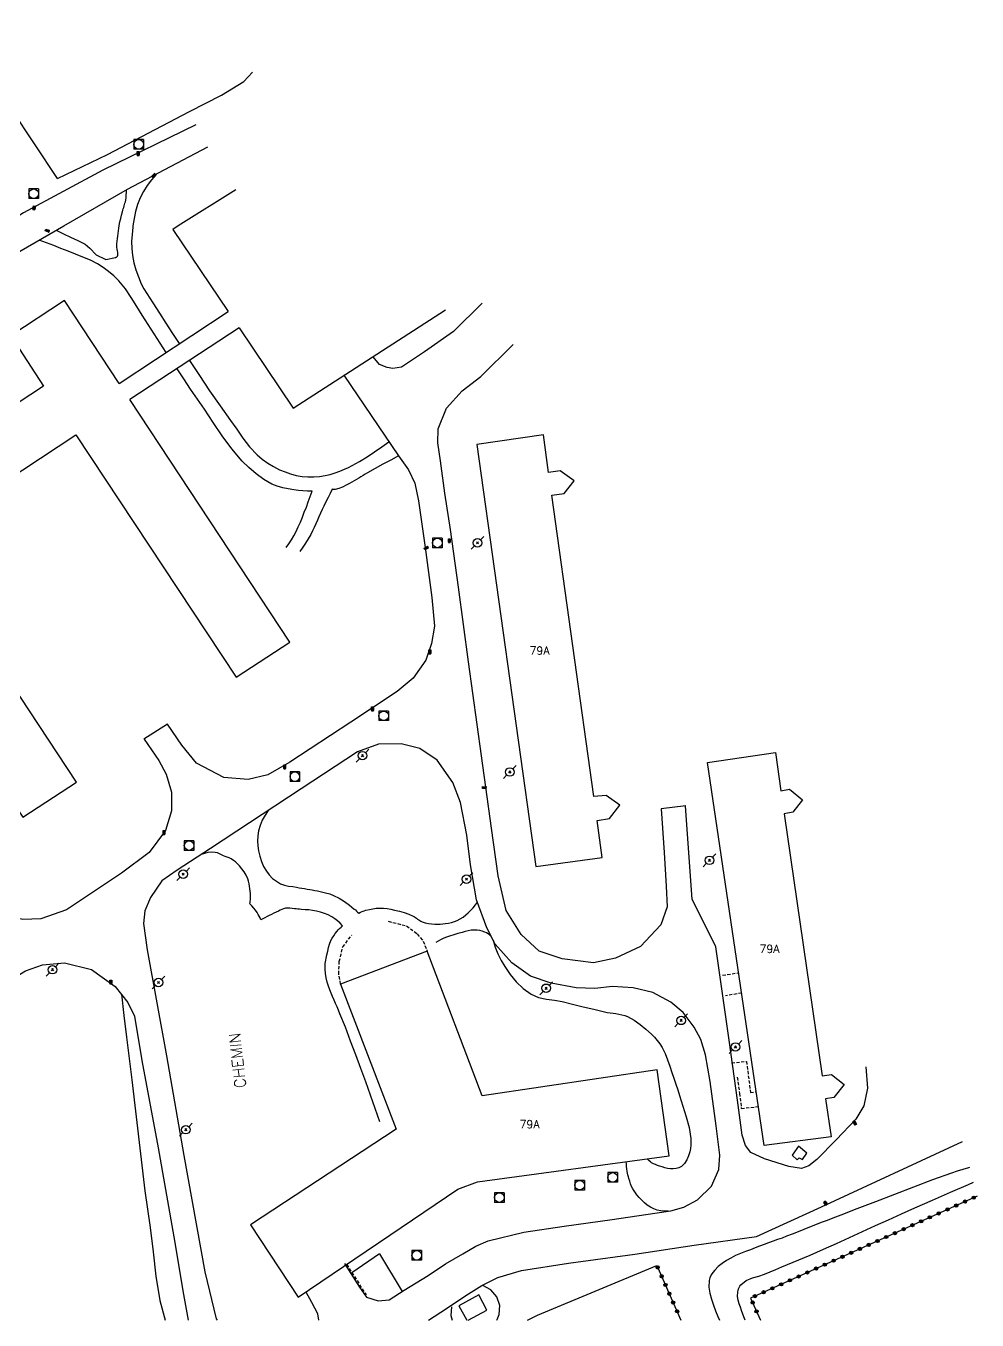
# Model space of a CAD drawing. Header units: millimetres. Extents: x 146000 to 146945, y 144000 to 145000.
# Drawn here: x 146796.8 to 146945.5, y 144000 to 144202.2 of the extents above; entities that cross this region are included whole.
import ezdxf
from ezdxf.enums import TextEntityAlignment as Align

# ---------------------------------------------------------------- set-up
doc = ezdxf.new("R2010")
doc.units = ezdxf.units.MM
doc.linetypes.add('DASHED', pattern=[0.75, 0.5, -0.25])
doc.layers.get('0').update_dxf_attribs({"linetype": 'CONTINUOUS'})
for name, color, linetype in [('W0014', 7, 'CONTINUOUS'), ('W0017', 7, 'CONTINUOUS'), ('W0101', 7, 'CONTINUOUS'), ('W0104', 1, 'CONTINUOUS'), ('W0112', 1, 'DASHED'), ('W0211', 2, 'CONTINUOUS'), ('W0214', 2, 'CONTINUOUS'), ('W0300', 7, 'CONTINUOUS'), ('W0323', 7, 'CONTINUOUS'), ('W0330', 7, 'CONTINUOUS'), ('W0333', 7, 'CONTINUOUS'), ('W0401', 7, 'CONTINUOUS'), ('W0420', 7, 'CONTINUOUS'), ('W0473', 7, 'CONTINUOUS'), ('W0989', 7, 'CONTINUOUS'), ('W0991', 7, 'CONTINUOUS')]:
    doc.layers.add(name, color=color, linetype=linetype)
doc.styles.get("Standard").update_dxf_attribs({"font": 'romans.shx', "width": 0.85})

# ---------------------------------------------------------------- blocks, each defined once
blk = doc.blocks.new('T401')
for p, q in [((-0.3, 0.3), (0, 0.3)), ((-0.3, -0.25), (-0.3, 0.3)), ((-0.3, 0.15), (0, 0.15)), ((-0.3, 0), (0, 0)), ((0, 0.3), (0, -0.25)), ((-0.3, -0.15), (0, -0.15)), ((-0.3, -0.25), (-0.3, -0.3)), ((-0.3, -0.3), (0, -0.3)), ((0, -0.3), (0, -0.25))]:
    blk.add_line(p, q)
blk = doc.blocks.new('T420')
for p, q in [((0.75, 0.75), (-0.75, 0.75)), ((-0.75, 0.75), (-0.75, -0.75)), ((0.75, 0.75), (0.75, -0.75)), ((0.75, -0.75), (-0.75, -0.75))]:
    blk.add_line(p, q)
blk.add_ellipse((0, 0), major_axis=(-0.53, 0.53), ratio=1, start_param=3.926991, end_param=10.210176)
blk = doc.blocks.new('T473')
for p, q in [((-0.166667, 0.166667), (0.166667, -0.166667)), ((-0.166667, -0.166667), (0.166667, 0.166667)), ((0.500001, 0.500001), (1.000002, 1.000002)), ((-1.000002, -1.000002), (-0.500001, -0.500001))]:
    blk.add_line(p, q)
blk.add_ellipse((0, 0), major_axis=(0.471405, 0.471405), ratio=1, start_param=5.4977871438, end_param=11.780972451)
blk = doc.blocks.new('t323o')
at = {"color": 0, "linetype": 'Continuous'}
for radius in [0.25, 0.15]:
    blk.add_circle((0, 0), radius, dxfattribs=at)

msp = doc.modelspace()

# ---------------------------------------------------------------- linework, layer by layer
at = {"layer": 'W0014'}
for points in [[(146817.2, 144179.01), (146816.46, 144178.18), (146815.8, 144177.29), (146815.22, 144176.34), (146814.72, 144175.35), (146814.3, 144174.3), (146813.99, 144173.21), (146813.75, 144172.11), (146813.57, 144171)], [(146811.43, 144171), (146811.43, 144171.01), (146811.43, 144171.03), (146811.43, 144171.04), (146811.44, 144171.05), (146811.54, 144171.59), (146811.66, 144172.12), (146811.79, 144172.65), (146811.93, 144173.18), (146811.99, 144173.41), (146812.06, 144173.63), (146812.13, 144173.85), (146812.2, 144174.08), (146812.27, 144174.3), (146812.33, 144174.52), (146812.39, 144174.75), (146812.44, 144174.98), (146812.5, 144175.39), (146812.54, 144175.8), (146812.57, 144176.21), (146812.57, 144176.62)], [(146801.56, 144170.29), (146802.7, 144169.74), (146803.83, 144169.2), (146804.97, 144168.67), (146806.11, 144168.14), (146806.83, 144167.48), (146807.84, 144166.44), (146809.32, 144165.73), (146810.83, 144166.01), (146810.85, 144166.03), (146810.88, 144166.05), (146810.91, 144166.06), (146810.94, 144166.07), (146810.97, 144166.08), (146811, 144166.09), (146811.03, 144166.1), (146811.05, 144166.11), (146811.08, 144166.14), (146811.1, 144166.17), (146811.12, 144166.2), (146811.14, 144166.23), (146811.16, 144166.26), (146811.17, 144166.29), (146811.19, 144166.33), (146811.2, 144166.36), (146811.22, 144166.54), (146811.22, 144166.72), (146811.2, 144166.89), (146811.17, 144167.07), (146811.13, 144167.24), (146811.1, 144167.41), (146811.08, 144167.58), (146811.07, 144167.75), (146811.08, 144168.16), (146811.1, 144168.57), (146811.14, 144168.98), (146811.19, 144169.38), (146811.24, 144169.79), (146811.3, 144170.19), (146811.36, 144170.6), (146811.43, 144171)], [(146813.57, 144171), (146813.56, 144170.94), (146813.56, 144170.87), (146813.55, 144170.81), (146813.54, 144170.75), (146813.43, 144169.65), (146813.37, 144168.55), (146813.39, 144167.45), (146813.51, 144166.35), (146813.73, 144165.21), (146814.04, 144164.1), (146814.43, 144163.01), (146814.88, 144161.94), (146815.28, 144161.16), (146815.73, 144160.41), (146816.21, 144159.69), (146816.68, 144158.95), (146817.7, 144157.35), (146818.72, 144155.75), (146819.77, 144154.15), (146820.82, 144152.57)], [(146818.76, 144151.21), (146817.84, 144152.67), (146816.91, 144154.12), (146815.97, 144155.57), (146815.02, 144157.02), (146814.16, 144158.38), (146813.31, 144159.78), (146812.4, 144161.14), (146811.36, 144162.4), (146810.6, 144163.15), (146809.78, 144163.83), (146808.92, 144164.45), (146808.02, 144165.02), (146806.92, 144165.6), (146805.77, 144166.09), (146804.6, 144166.54), (146803.45, 144167), (146802.32, 144167.45), (146801.19, 144167.9), (146800.06, 144168.33), (146798.92, 144168.76)], [(146841.56, 144129.52), (146840.84, 144129.52), (146840.13, 144129.56), (146839.42, 144129.63), (146838.71, 144129.73), (146837.84, 144129.87), (146836.97, 144130.05), (146836.11, 144130.29), (146835.29, 144130.63), (146834, 144131.36), (146832.81, 144132.23), (146831.7, 144133.2), (146830.66, 144134.23), (146829.01, 144136.13), (146827.53, 144138.18), (146826.13, 144140.27), (146824.73, 144142.34), (146823.64, 144143.9), (146822.56, 144145.48), (146821.5, 144147.07), (146820.46, 144148.66)], [(146822.41, 144149.94), (146823.96, 144147.57), (146825.56, 144145.21), (146827.18, 144142.88), (146828.83, 144140.58), (146829.8, 144139.2), (146830.76, 144137.8), (146831.8, 144136.45), (146832.97, 144135.21), (146833.78, 144134.52), (146834.64, 144133.91), (146835.55, 144133.36), (146836.49, 144132.88), (146837.34, 144132.52), (146838.21, 144132.21), (146839.1, 144131.98), (146840.01, 144131.82), (146840.91, 144131.74), (146841.81, 144131.75), (146842.71, 144131.82), (146843.6, 144131.95), (146844.38, 144132.13), (146845.15, 144132.36), (146845.89, 144132.64), (146846.63, 144132.94), (146847.23, 144133.21), (146847.82, 144133.52), (146848.4, 144133.85), (146848.97, 144134.18), (146850.15, 144134.9), (146851.31, 144135.65), (146852.45, 144136.43), (146853.57, 144137.24)], [(146855.07, 144135.04), (146853.85, 144134.39), (146852.64, 144133.73), (146851.43, 144133.06), (146850.23, 144132.38), (146849.88, 144132.18), (146849.53, 144131.96), (146849.19, 144131.75), (146848.84, 144131.53), (146848.5, 144131.32), (146848.14, 144131.11), (146847.79, 144130.91), (146847.43, 144130.72), (146846.89, 144130.44), (146846.33, 144130.17), (146845.76, 144129.94), (146845.16, 144129.79), (146845.05, 144129.78), (146844.94, 144129.78), (146844.83, 144129.8), (146844.72, 144129.82)], [(146837.49, 144120.7), (146837.91, 144121.31), (146838.32, 144121.93), (146838.69, 144122.56), (146839.05, 144123.21), (146839.41, 144123.95), (146839.74, 144124.7), (146840.04, 144125.46), (146840.35, 144126.22), (146840.67, 144127.04), (146840.97, 144127.86), (146841.27, 144128.69), (146841.56, 144129.52)], [(146844.72, 144129.82), (146844.38, 144129.17), (146844.05, 144128.52), (146843.73, 144127.86), (146843.4, 144127.2), (146843.14, 144126.65), (146842.89, 144126.09), (146842.64, 144125.53), (146842.4, 144124.97), (146842.15, 144124.41), (146841.89, 144123.85), (146841.62, 144123.3), (146841.34, 144122.76), (146840.95, 144122.08), (146840.54, 144121.41), (146840.12, 144120.75), (146839.67, 144120.11)], [(146834.71, 144079.65), (146834.21, 144078.91), (146833.78, 144078.12), (146833.45, 144077.29), (146833.2, 144076.43), (146833.08, 144075.66), (146833.04, 144074.87), (146833.08, 144074.09), (146833.19, 144073.32), (146833.38, 144072.48), (146833.64, 144071.67), (146833.98, 144070.88), (146834.43, 144070.14), (146834.88, 144069.55), (146835.4, 144069.02), (146835.99, 144068.56), (146836.63, 144068.18), (146837.24, 144067.95), (146837.88, 144067.82), (146838.53, 144067.74), (146839.15, 144067.64), (146839.56, 144067.56), (146839.97, 144067.49), (146840.37, 144067.42), (146840.78, 144067.35), (146841.19, 144067.28), (146841.59, 144067.21), (146842, 144067.13), (146842.4, 144067.05), (146843.04, 144066.91), (146843.68, 144066.77), (146844.31, 144066.59), (146844.93, 144066.36), (146845.79, 144065.91), (146846.61, 144065.39), (146847.39, 144064.82), (146848.16, 144064.23), (146848.34, 144064.08), (146848.51, 144063.92), (146848.68, 144063.76), (146848.84, 144063.59)], [(146831.83, 144065.05), (146831.87, 144065.26), (146831.9, 144065.47), (146831.92, 144065.67), (146831.93, 144065.88), (146831.94, 144066.26), (146831.93, 144066.64), (146831.9, 144067.01), (146831.86, 144067.39), (146831.8, 144067.79), (146831.73, 144068.19), (146831.64, 144068.58), (146831.51, 144068.97), (146831.25, 144069.52), (146830.94, 144070.04), (146830.59, 144070.53), (146830.2, 144071), (146829.91, 144071.3), (146829.59, 144071.58), (146829.26, 144071.83), (146828.91, 144072.06), (146828.62, 144072.21), (146828.31, 144072.33), (146828, 144072.44), (146827.7, 144072.56), (146827.39, 144072.7), (146827.08, 144072.86), (146826.76, 144072.99), (146826.42, 144073.07), (146825.86, 144073.1), (146825.29, 144073.05), (146824.74, 144072.93), (146824.21, 144072.74)], [(146833.56, 144062.53), (146833.43, 144062.83), (146833.29, 144063.12), (146833.14, 144063.4), (146832.97, 144063.67), (146832.71, 144064.04), (146832.44, 144064.39), (146832.14, 144064.74), (146831.83, 144065.06)], [(146846.31, 144061.62), (146845.95, 144062.02), (146845.55, 144062.38), (146845.12, 144062.7), (146844.67, 144062.99), (146844.09, 144063.3), (146843.48, 144063.54), (146842.86, 144063.75), (146842.23, 144063.91), (146841.65, 144064.02), (146841.06, 144064.08), (146840.47, 144064.13), (146839.89, 144064.18), (146839.61, 144064.2), (146839.34, 144064.23), (146839.06, 144064.26), (146838.79, 144064.28), (146838.45, 144064.32), (146838.11, 144064.36), (146837.76, 144064.38), (146837.41, 144064.35), (146837.12, 144064.28), (146836.84, 144064.17), (146836.57, 144064.04), (146836.3, 144063.92), (146835.93, 144063.75), (146835.57, 144063.58), (146835.21, 144063.4), (146834.85, 144063.22), (146834.52, 144063.05), (146834.2, 144062.88), (146833.87, 144062.71), (146833.55, 144062.53)], [(146848.84, 144063.59), (146849.12, 144063.73), (146849.4, 144063.85), (146849.69, 144063.95), (146849.98, 144064.04), (146850.51, 144064.17), (146851.05, 144064.27), (146851.59, 144064.34), (146852.14, 144064.37), (146852.72, 144064.35), (146853.31, 144064.29), (146853.89, 144064.19), (146854.46, 144064.07), (146855.2, 144063.89), (146855.94, 144063.68), (146856.67, 144063.43), (146857.37, 144063.13), (146857.56, 144063.03), (146857.73, 144062.92), (146857.89, 144062.8), (146858.05, 144062.67), (146858.22, 144062.55), (146858.39, 144062.43), (146858.56, 144062.32), (146858.75, 144062.24), (146859.24, 144062.08), (146859.74, 144061.99), (146860.24, 144061.93), (146860.74, 144061.89), (146861.15, 144061.88), (146861.57, 144061.89), (146861.98, 144061.92), (146862.39, 144061.97), (146862.86, 144062.04), (146863.33, 144062.14), (146863.8, 144062.26), (146864.25, 144062.44), (146864.71, 144062.69), (146865.15, 144062.98), (146865.57, 144063.3), (146865.96, 144063.64), (146866.35, 144064.03), (146866.72, 144064.44), (146867.07, 144064.87), (146867.38, 144065.32)], [(146852.15, 144031), (146851.43, 144033.08), (146850.69, 144035.16), (146849.95, 144037.23), (146849.19, 144039.3), (146848.39, 144041.45), (146847.58, 144043.6), (146846.76, 144045.75), (146845.92, 144047.88), (146845.7, 144048.42), (146845.46, 144048.95), (146845.23, 144049.48), (146844.99, 144050.01), (146844.75, 144050.54), (146844.53, 144051.07), (146844.32, 144051.62), (146844.14, 144052.17), (146843.94, 144052.82), (146843.77, 144053.48), (146843.65, 144054.15), (146843.58, 144054.84), (146843.58, 144055.12), (146843.6, 144055.41), (146843.63, 144055.7), (146843.67, 144055.98), (146843.72, 144056.26), (146843.77, 144056.54), (146843.83, 144056.82), (146843.89, 144057.1), (146844.01, 144057.66), (146844.14, 144058.21), (146844.3, 144058.76), (146844.51, 144059.29), (146844.71, 144059.68), (146844.94, 144060.05), (146845.19, 144060.41), (146845.46, 144060.75), (146845.66, 144060.99), (146845.87, 144061.21), (146846.08, 144061.42), (146846.31, 144061.62)], [(146869.55, 144059.94), (146869.33, 144060.15), (146869.09, 144060.34), (146868.83, 144060.5), (146868.56, 144060.64), (146868.16, 144060.78), (146867.75, 144060.87), (146867.33, 144060.93), (146866.91, 144060.95), (146866.43, 144060.91), (146865.95, 144060.82), (146865.48, 144060.7), (146865.01, 144060.58), (146864.35, 144060.41), (146863.7, 144060.22), (146863.05, 144060.01), (146862.41, 144059.78), (146862.02, 144059.61), (146861.63, 144059.43), (146861.24, 144059.23), (146860.87, 144059.02)]]:
    msp.add_lwpolyline(points, dxfattribs=at)
at = {"layer": 'W0017'}
for points in [[(146823.41, 144186.78), (146808.87, 144179.69), (146796.45, 144173), (146793.36, 144171)], [(146802.8, 144171), (146812.72, 144176.71), (146825.26, 144183.31)], [(146787.05, 144161.93), (146802.8, 144171)], [(146868.16, 144158.92), (146863.68, 144154.46), (146859.14, 144151.27), (146855.53, 144148.88), (146854.2, 144148.71), (146853.28, 144148.82), (146852.11, 144149.32), (146851.11, 144150.5)], [(146896.1, 144079.91), (146896.59, 144073.04), (146896.88, 144067.81), (146897.06, 144064.6), (146896.07, 144061.74), (146892.88, 144058.36), (146888.98, 144056.54), (146885.55, 144055.83), (146880.62, 144056.46), (146877.04, 144057.67), (146874.22, 144060.23), (146871.87, 144064.02), (146870.65, 144069.42), (146869.57, 144076.85), (146868.03, 144088.15), (146865.99, 144102.85), (146864.42, 144114.54), (146863.21, 144123.55), (146862.29, 144129.2), (146861.6, 144134.28), (146861.2, 144137.07), (146861.26, 144139.24), (146862.56, 144142.51), (146865.02, 144145.2), (146867.9, 144147.42), (146872.96, 144152.46)], [(146846.51, 144147.64), (146855.07, 144135.04), (146856.65, 144132.85), (146857.61, 144130.78), (146858.17, 144128.03), (146859.21, 144120.73), (146860.28, 144112.93), (146860.69, 144108.44), (146860.24, 144105.71), (146859.35, 144103.09), (146857.36, 144100.29), (146854.87, 144098.23), (146847.62, 144093.45), (146838.08, 144087.16), (146834.64, 144085.18), (146831.55, 144084.48), (146827.77, 144084.8), (146823.52, 144087.04), (146821.21, 144089.81), (146818.97, 144093.13)], [(146818.97, 144093.13), (146815.29, 144090.76)], [(146815.31, 144090.78), (146817.61, 144087.43), (146818.75, 144085.32), (146819.59, 144082.5), (146819.6, 144079.58), (146818.68, 144076.51), (146816.1, 144073.07), (146811.8, 144069.86), (146807.28, 144066.81), (146803.17, 144064.12), (146799.2, 144062.7), (146796.39, 144062.59), (146793.45, 144063.25), (146791.29, 144064.42), (146788.26, 144067.42), (146786.4, 144070.65)], [(146846.64, 144008.82), (146848.97, 144005.13), (146850.08, 144003.58), (146851.91, 144003.02), (146853.58, 144003.19), (146855.95, 144004.67), (146859.69, 144006.95), (146862.39, 144008.78), (146865.1, 144010.35), (146867.17, 144011.53), (146869.05, 144012.39), (146874.62, 144013.72), (146880.92, 144014.67), (146888.47, 144015.73), (146895.1, 144016.72), (146897.61, 144017.1), (146899.66, 144017.63), (146901.79, 144018.81), (146903.94, 144020.95), (146905.09, 144023.55), (146905.25, 144025.79), (146904.7, 144030.34), (146903.74, 144037.27), (146903.04, 144041.44), (146902.3, 144043.85), (146901.24, 144045.75), (146899.53, 144048.04), (146897.62, 144049.67), (146894.81, 144051.18), (146891.75, 144051.93), (146888.48, 144052.11), (146885.75, 144051.84), (146882.81, 144051.93), (146878.89, 144052.64), (146875.66, 144053.76), (146872.77, 144055.83), (146870.17, 144058.74), (146868.84, 144061.31), (146867.26, 144065.67), (146866.29, 144071.15), (146865.74, 144075.76), (146864.74, 144080.88), (146863.55, 144083.98), (146861.09, 144087.5), (146858.38, 144089.31), (146855.5, 144090.06), (146851.93, 144090.01), (146848.68, 144088.77), (146839.86, 144083.03)], [(146839.86, 144083.03), (146825.69, 144073.71), (146820.48, 144070.31), (146818.11, 144068.63), (146816.31, 144066.05)], [(146899.93, 144080.36), (146896.1, 144079.91)], [(146900.95, 144065.78), (146899.89, 144080.32)], [(146816.31, 144066.05), (146815.43, 144063.93), (146815.2, 144061.96), (146815.8, 144057.86), (146818.82, 144041.3), (146821.55, 144025.7), (146824.83, 144007.55), (146826.6, 144000.2), (146826.74, 144000)], [(146904.62, 144058.3), (146900.95, 144065.78)], [(146928.08, 144039.55), (146928.36, 144036.24), (146927.77, 144033.47), (146926.53, 144031.4), (146923.43, 144028.17), (146920.44, 144025.07), (146919.15, 144024.12), (146918.01, 144023.69), (146916.03, 144024.02), (146912.27, 144025.21), (146910.09, 144026.21), (146909.26, 144027.3), (146908.78, 144028.91), (146908.05, 144034.38), (146906.77, 144043.4), (146904.62, 144058.3)], [(146732.17, 144000), (146731.71, 144001.78), (146731.15, 144006.31), (146732.26, 144010.26), (146734.08, 144012.99), (146736.81, 144015.31), (146744.36, 144020.41), (146753.42, 144026.18), (146767.46, 144035.34), (146783.01, 144045.74), (146792.42, 144051.93), (146796.79, 144054.6), (146799.43, 144055.49), (146802.9, 144055.85), (146807.12, 144054.79), (146810.81, 144052.15), (146812.8, 144049.63), (146813.8, 144047.49), (146814.96, 144040.56), (146817.5, 144026.91), (146819.94, 144013.03), (146821.47, 144003.99), (146822.21, 144000)], [(146910.99, 144013.09), (146921.15, 144017.71), (146943.17, 144027.92)], [(146859.77, 144000), (146862.55, 144001.83), (146865.57, 144003.85), (146868.07, 144005.43), (146870.56, 144006.66), (146874.27, 144007.73), (146881.6, 144008.91), (146891.98, 144010.3), (146901.27, 144011.73), (146910.99, 144013.09)], [(146842.62, 144000), (146842.45, 144000.98), (146841.5, 144002.74), (146840.66, 144004.38)]]:
    msp.add_lwpolyline(points, dxfattribs=at)
at = {"layer": 'W0101'}
for points in [[(146829.64, 144176.61), (146820.66, 144171)], [(146820.66, 144171), (146819.81, 144170.43), (146828.44, 144157.61)], [(146811.42, 144146.35), (146802.88, 144159.29), (146794.52, 144153.77), (146799.59, 144145.95), (146774.77, 144129.64)], [(146811.42, 144146.35), (146828.44, 144157.61)], [(146830.18, 144155.02), (146838.62, 144142.49), (146862.41, 144157.84)], [(146830.18, 144155.02), (146813.08, 144143.84)], [(146771.18, 144116.59), (146796.39, 144078.58), (146804.76, 144084.04), (146779.77, 144121.91), (146804.67, 144138.32), (146829.7, 144100.47), (146838.08, 144105.95), (146813.08, 144143.84)]]:
    msp.add_lwpolyline(points, dxfattribs=at)
for points in [[(146867.3, 144136.83), (146876.53, 144070.86), (146886.86, 144072.28), (146886.11, 144078.07), (146888.05, 144078.38), (146889.63, 144080.46), (146887.52, 144081.99), (146885.56, 144081.8), (146879.02, 144128.87), (146880.95, 144129.17), (146882.51, 144131.12), (146880.34, 144132.68), (146878.51, 144132.42), (146877.71, 144138.34)], [(146922.68, 144028.62), (146912.21, 144027.3), (146903.35, 144087.14), (146913.94, 144088.69), (146914.82, 144082.7), (146916.13, 144082.95), (146918.18, 144081.31), (146916.65, 144079.36), (146915.33, 144079.11), (146921.26, 144038.17), (146922.7, 144038.4), (146924.71, 144036.83), (146923.07, 144034.8), (146921.77, 144034.59)], [(146859.54, 144057.64), (146846.02, 144052.5), (146854.72, 144029.86), (146831.93, 144014.89), (146839.37, 144003.57), (146864.34, 144020.44), (146867.39, 144021.62), (146897.33, 144025.69), (146895.45, 144039.08), (146868.16, 144035.05)]]:
    msp.add_lwpolyline(points, close=True, dxfattribs=at)
at = {"layer": 'W0104'}
msp.add_lwpolyline([(146918.88, 144026.08), (146917.54, 144027.2), (146916.55, 144025.79), (146917.35, 144025.02), (146917.68, 144025.38), (146918.17, 144025.11)], close=True, dxfattribs=at)
for points in [[(146867.6, 144003.93), (146864.5, 144002.24), (146865.72, 144000)], [(146865.97, 144000), (146868.87, 144001.58), (146867.6, 144003.93)]]:
    msp.add_lwpolyline(points, dxfattribs=at)
at = {"layer": 'W0112'}
for points in [[(146853.46, 144062.32), (146856.33, 144061.61), (146857.99, 144060.34), (146858.92, 144059.23), (146859.54, 144057.64)], [(146846.02, 144052.5), (146845.73, 144054.06), (146845.81, 144056.03), (146846.36, 144058.31), (146847.75, 144060.17)], [(146905.69, 144053.89), (146908.22, 144054.27)], [(146908.69, 144051.1), (146906.14, 144050.69)], [(146907.1, 144040.18), (146909.42, 144040.42), (146910.06, 144035.55), (146910.97, 144035.72)], [(146908, 144037.96), (146908.35, 144035.43), (146908.62, 144033.08), (146911.31, 144033.37)], [(146846.97, 144008.7), (146850, 144003.94)]]:
    msp.add_lwpolyline(points, dxfattribs=at)
at = {"layer": 'W0211'}
for points in [[(146869.84, 144059.38), (146870.16, 144058.29), (146870.58, 144057.23), (146871.08, 144056.21), (146871.67, 144055.24), (146872.52, 144054.02), (146873.46, 144052.85), (146874.54, 144051.79), (146875.79, 144050.92), (146876.94, 144050.42), (146878.18, 144050.15), (146879.42, 144049.98), (146880.62, 144049.76), (146882.27, 144049.36), (146883.92, 144048.96), (146885.58, 144048.56), (146887.23, 144048.18), (146887.68, 144048.09), (146888.13, 144048.02), (146888.59, 144047.95), (146889.04, 144047.89), (146889.5, 144047.81), (146889.95, 144047.71), (146890.4, 144047.58), (146890.83, 144047.42), (146891.86, 144046.87), (146892.82, 144046.2), (146893.72, 144045.46), (146894.57, 144044.68), (146895.04, 144044.21), (146895.48, 144043.7), (146895.89, 144043.17), (146896.25, 144042.6), (146896.73, 144041.66), (146897.11, 144040.67), (146897.45, 144039.68), (146897.79, 144038.69), (146898.1, 144037.79), (146898.4, 144036.89), (146898.69, 144035.99), (146898.96, 144035.08), (146899.48, 144033.44), (146900.01, 144031.78), (146900.45, 144030.09), (146900.72, 144028.36), (146900.75, 144027.84), (146900.74, 144027.32), (146900.68, 144026.8), (146900.56, 144026.29), (146900.36, 144025.67), (146900.12, 144025.05), (146899.77, 144024.46), (146899.28, 144023.98), (146898.87, 144023.77), (146898.43, 144023.67), (146897.98, 144023.64), (146897.55, 144023.64), (146897.1, 144023.69), (146896.67, 144023.8), (146896.24, 144023.94), (146895.83, 144024.08), (146895.51, 144024.18), (146895.2, 144024.3), (146894.9, 144024.43), (146894.61, 144024.6), (146894.41, 144024.73), (146894.23, 144024.88), (146894.07, 144025.05), (146893.92, 144025.22)], [(146811.78, 144050.93), (146812.17, 144047.58), (146812.57, 144044.23), (146812.97, 144040.89), (146813.38, 144037.54), (146814.06, 144031.77), (146814.74, 144025.99), (146815.45, 144020.22), (146816.24, 144014.45), (146816.72, 144010.68), (146817.16, 144006.88), (146817.78, 144003.08), (146818.62, 144000)], [(146944.26, 144023.84), (146944.1, 144023.79), (146943.21, 144023.54), (146942.33, 144023.27), (146941.46, 144022.98), (146938.47, 144021.92), (146935.5, 144020.78), (146932.54, 144019.62), (146929.58, 144018.47), (146927.91, 144017.84), (146926.25, 144017.21), (146924.58, 144016.58), (146922.92, 144015.94), (146922.01, 144015.59), (146921.11, 144015.23), (146920.21, 144014.87), (146919.3, 144014.52), (146918.4, 144014.16), (146917.5, 144013.8), (146916.59, 144013.45), (146915.69, 144013.1), (146914.99, 144012.83), (146914.29, 144012.57), (146913.58, 144012.31), (146912.88, 144012.05), (146912.18, 144011.8), (146911.48, 144011.54), (146910.78, 144011.27), (146910.08, 144011), (146909.3, 144010.7), (146908.51, 144010.41), (146907.72, 144010.08), (146906.97, 144009.7), (146906.3, 144009.3), (146905.64, 144008.86), (146905.03, 144008.37), (146904.47, 144007.81), (146904.18, 144007.45), (146903.92, 144007.06), (146903.71, 144006.63), (146903.58, 144006.17), (146903.55, 144005.17), (146903.71, 144004.19), (146903.99, 144003.25), (146904.28, 144002.35), (146904.59, 144001.45), (146904.95, 144000.58), (146905.22, 144000)]]:
    msp.add_lwpolyline(points, dxfattribs=at)
at = {"layer": 'W0214'}
msp.add_lwpolyline([(146909.23, 144000), (146909.02, 144000.53), (146908.67, 144001.51), (146908.47, 144002.04), (146908.27, 144002.57), (146908.11, 144003.13), (146908.05, 144003.71), (146908.05, 144003.94), (146908.06, 144004.18), (146908.09, 144004.41), (146908.13, 144004.65), (146908.2, 144004.88), (146908.29, 144005.11), (146908.4, 144005.33), (146908.55, 144005.52), (146909.37, 144006.18), (146910.35, 144006.59), (146911.35, 144006.87), (146912.26, 144007.18), (146913.15, 144007.56), (146914.04, 144007.93), (146914.94, 144008.3), (146915.83, 144008.67), (146916.72, 144009.04), (146917.62, 144009.41), (146918.51, 144009.78), (146919.4, 144010.17), (146921.45, 144011.07), (146923.49, 144011.98), (146925.53, 144012.9), (146927.56, 144013.83), (146929.6, 144014.76), (146931.63, 144015.69), (146933.67, 144016.61), (146935.72, 144017.53), (146938.51, 144018.76), (146941.31, 144019.99), (146944.11, 144021.21), (146944.88, 144021.54)], dxfattribs=at)
at = {"layer": 'W0300'}
for points in [[(146870.43, 144000), (146870.49, 144000.11), (146870.78, 144000.87), (146870.88, 144002.3), (146870.43, 144003.65), (146869.5, 144004.74), (146868.23, 144005.39)], [(146863.36, 144002.05), (146863.23, 144000.73), (146863.46, 144000)]]:
    msp.add_lwpolyline(points, dxfattribs=at)
at = {"layer": 'W0323'}
for points in [[(146945.46, 144019.37), (146910.08, 144003.45), (146911.63, 144000)], [(146895.44, 144008.51), (146899.19, 144000)]]:
    msp.add_lwpolyline(points, dxfattribs=at)
at = {"layer": 'W0330'}
msp.add_lwpolyline([(146875.21, 144000), (146876.77, 144000.75), (146895.44, 144008.51)], dxfattribs=at)
at = {"layer": 'W0333'}
for points in [[(146801.78, 144178.4), (146790.93, 144194.65), (146785.89, 144191.4), (146778.68, 144202.22)], [(146801.78, 144178.4), (146809.58, 144182.12), (146822.43, 144188.86), (146827.41, 144191.4), (146830.88, 144193.53), (146832.26, 144194.98)], [(146897.19, 144017.03), (146896.61, 144017.02), (146896.04, 144017.07), (146895.48, 144017.19), (146894.93, 144017.38), (146894.41, 144017.65), (146893.93, 144017.98), (146893.49, 144018.35), (146893.07, 144018.75), (146892.68, 144019.15), (146892.31, 144019.58), (146891.98, 144020.03), (146891.68, 144020.5), (146891.49, 144020.9), (146891.33, 144021.31), (146891.19, 144021.73), (146891.07, 144022.14), (146890.99, 144022.41), (146890.91, 144022.68), (146890.85, 144022.96), (146890.8, 144023.24), (146890.74, 144023.62), (146890.69, 144024.01), (146890.66, 144024.39), (146890.64, 144024.78)], [(146847.76, 144007.45), (146852.08, 144010.4)], [(146852.08, 144010.38), (146855.64, 144004.47)]]:
    msp.add_lwpolyline(points, dxfattribs=at)

# ---------------------------------------------------------------- block references
at = {"layer": 'W0323'}
for p, rotation in [((146944.93, 144019.13), 204.2319538380071), ((146940.83, 144017.29), 204.2319538380071), ((146942.2, 144017.9), 204.2319538380071), ((146943.57, 144018.52), 204.2319538380071), ((146935.36, 144014.83), 204.2319538380071), ((146936.73, 144015.44), 204.2319538380071), ((146938.09, 144016.06), 204.2319538380071), ((146939.46, 144016.67), 204.2319538380071), ((146931.26, 144012.98), 204.2319538380071), ((146932.62, 144013.59), 204.2319538380071), ((146933.99, 144014.21), 204.2319538380071), ((146927.15, 144011.13), 204.2319538380071), ((146928.52, 144011.75), 204.2319538380071), ((146929.89, 144012.36), 204.2319538380071), ((146921.68, 144008.67), 204.2319538380071), ((146923.05, 144009.28), 204.2319538380071), ((146924.42, 144009.9), 204.2319538380071), ((146925.78, 144010.52), 204.2319538380071), ((146895.56, 144008.23), 293.8246606329284), ((146896.17, 144006.86), 293.8246606329284), ((146917.58, 144006.82), 204.2319538380071), ((146918.94, 144007.44), 204.2319538380071), ((146920.31, 144008.05), 204.2319538380071), ((146896.77, 144005.49), 293.8246606329284), ((146913.47, 144004.97), 204.2319538380071), ((146914.84, 144005.59), 204.2319538380071), ((146916.21, 144006.21), 204.2319538380071), ((146897.38, 144004.12), 293.8246606329284), ((146897.98, 144002.74), 293.8246606329284), ((146910.4, 144002.74), 294.1819627883694), ((146910.74, 144003.74), 204.2319538380071), ((146912.11, 144004.36), 204.2319538380071), ((146898.59, 144001.37), 293.8246606329284), ((146911.01, 144001.37), 294.1819627883694)]:
    msp.add_blockref('t323o', p, dxfattribs=dict(at, rotation=rotation))
at = {"layer": 'W0401'}
for p in [(146814.53, 144182.28), (146863.16, 144121.79), (146860.1, 144104.41), (146851.14, 144095.51), (146837.43, 144086.45), (146818.57, 144076.18), (146810.28, 144052.83)]:
    msp.add_blockref('T401', p, dxfattribs=at)
for p, rotation in [((146816.7, 144178.93), 137.5616254511666), ((146798.29, 144173.77), 349.2785846117129), ((146800.24, 144170.37), 69.48697414472541), ((146859.32, 144120.78), 118.9173536964312), ((146868.49, 144083.34), 86.68435228606369), ((146926.22, 144030.72), 213.255994814539), ((146921.67, 144018.18), 213.1829391111766)]:
    msp.add_blockref('T401', p, dxfattribs=dict(at, rotation=rotation))
at = {"layer": 'W0420'}
for p in [(146814.48, 144183.71), (146798.07, 144175.99), (146861.14, 144121.44), (146852.75, 144094.42), (146838.87, 144084.92), (146822.35, 144074.15), (146888.53, 144022.29), (146883.37, 144021.08), (146870.82, 144019.15), (146857.92, 144010.12)]:
    msp.add_blockref('T420', p, dxfattribs=at)
at = {"layer": 'W0473'}
for p in [(146867.4, 144121.45), (146849.45, 144088.2), (146872.45, 144085.64), (146903.64, 144071.84), (146821.42, 144069.67), (146865.68, 144068.91), (146801.02, 144054.75), (146817.58, 144052.76), (146878.14, 144051.85), (146899.21, 144046.83), (146907.71, 144042.68), (146821.84, 144029.75)]:
    msp.add_blockref('T473', p, dxfattribs=at)

# ---------------------------------------------------------------- texts
at = {"layer": 'W0989'}
msp.add_text('CHEMIN', height=1.75, rotation=96.4858, dxfattribs=at).set_placement((146831.27, 144036.33))
at = {"layer": 'W0991'}
for p in [(146877.1, 144104.6), (146913.03, 144058), (146875.54, 144030.61)]:
    msp.add_text('79A', height=1.25, dxfattribs=at).set_placement(p, align=Align.MIDDLE_CENTER)

doc.saveas('drawing.dxf')
